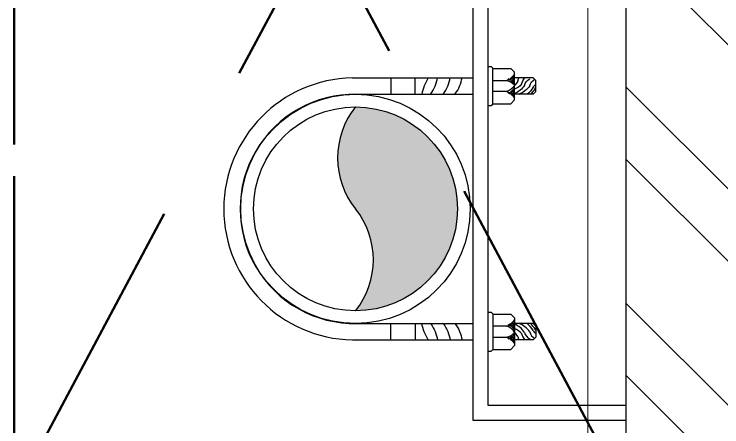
# Model space of a CAD drawing. Header units: inches. Extents: x -190799 to -189704, y -49100 to -46985.
# Drawn here: x -190488.61 to -190474.74, y -47417.53 to -47409.44 of the extents above; entities that cross this region are included whole.
import ezdxf

# ---------------------------------------------------------------- set-up
doc = ezdxf.new("R2010")
doc.units = ezdxf.units.IN
doc.header["$LTSCALE"] = 25
doc.header["$MEASUREMENT"] = 0
doc.linetypes.add('DASHED2', pattern=[0.375, 0.25, -0.125])
doc.layers.get('0').update_dxf_attribs({"lineweight": 0})
for name, color, linetype, lineweight in [('CWS', 180, 'Continuous', 18), ('PLASTER LINE', 1, 'Continuous', 5), ('PP-BEAM', 104, 'DASHED2', 50), ('PP-WALL', 7, 'Continuous', 30), ('sechatch', 8, 'Continuous', 0), ('SH - ANGLE SUPPORT', 7, 'Continuous', 30)]:
    doc.layers.add(name, color=color, linetype=linetype, lineweight=lineweight)
doc.layers.add('SH- WWP', color=92, linetype='Continuous')

# ---------------------------------------------------------------- blocks, each defined once
blk = doc.blocks.new('*X19')
at = {"color": 0}
for p, q in [((113.7279130090329, 341.4162965511011), (114.3176786467903, 342.0060621888587)), ((113.6040440224238, 341.4692042597887), (113.7240518539459, 341.5892120913109)), ((113.8423566890578, 341.3539635358294), (114.318169125598, 341.8297759723697)), ((113.9481308900426, 341.2829610415177), (114.3186596044057, 341.6534897558808)), ((114.0456951115147, 341.2037485676931), (114.3191500832134, 341.4772035393918)), ((114.1352787081868, 341.1165554690687), (114.3196405620211, 341.3009173229029)), ((114.2169109186877, 341.0214109842728), (114.3201310408288, 341.1246311064139)), ((114.2904245531791, 340.9181479234677), (114.3206215196365, 340.948344889925))]:
    blk.add_line(p, q, dxfattribs=at)
blk = doc.blocks.new('wwp')
at = {"layer": 'SH- WWP', "lineweight": 30}
h = blk.add_hatch(color=256, dxfattribs=at)
edge = h.paths.add_edge_path()
edge.add_ellipse((-188963.3754563629, -47122.30950436633), major_axis=(1.131884257421873, -1.131884257421873), ratio=1, start_angle=96.33861705337148, end_angle=173.6613829472612, ccw=False)
edge.add_ellipse((-188964.3754563629, -47121.05957479056), major_axis=(-1.414213562374951, -1.414213562374951), ratio=0.9999999999973742, start_angle=-44.99999999948568, end_angle=134.9999999993352, ccw=False)
edge.add_ellipse((-188965.3754563629, -47119.80964521479), major_axis=(-1.131884257421873, -1.131884257421873), ratio=1, start_angle=6.338617053256482, end_angle=83.6613829472612)
at = {"layer": 'SH - ANGLE SUPPORT'}
for p, q in [((-188966.945100589, -47121.00102040143, -967.949206592016), (-188966.9451005889, -47123.36744830938, -967.949206592016)), ((-188961.8058349506, -47121.00102040143, -967.949206592016), (-188961.8058349507, -47123.36744830938, -967.949206592016)), ((-188966.625100589, -47121.0768013093, -967.949206592016), (-188966.625100589, -47123.36744830938, -967.949206592016)), ((-188962.1258349506, -47121.0768013093, -967.949206592016), (-188962.1258349506, -47123.36744830938, -967.949206592016)), ((-188966.9451005889, -47121.7496627559, -967.949206592016), (-188966.625100589, -47121.7496627559, -967.949206592016)), ((-188966.945100589, -47121.7496627559, -967.949206592016), (-188966.625100589, -47121.7496627559, -967.949206592016)), ((-188961.8058349506, -47121.7496627559, -967.949206592016), (-188962.1258349506, -47121.7496627559, -967.949206592016)), ((-188966.6154823462, -47122.23079238151, -967.949206592016), (-188966.9354823462, -47122.23079238151, -967.949206592016)), ((-188966.6154823462, -47122.23079238151, -967.949206592016), (-188966.9354823462, -47122.23079238151, -967.949206592016)), ((-188962.1354531934, -47122.23079238151, -967.949206592016), (-188961.8154531934, -47122.23079238151, -967.949206592016)), ((-188967.1687652276, -47123.66238844802, -967.949206592016), (-188967.1687652276, -47123.72282921278, -967.949206592016)), ((-188966.4014359502, -47123.66238844802, -967.949206592016), (-188966.4014359502, -47123.7228292129, -967.949206592016)), ((-188962.3492697575, -47123.66238844802, -967.949206592016), (-188962.3492697575, -47123.7228292129, -967.949206592016)), ((-188961.5819404802, -47123.66238844802, -967.949206592016), (-188961.5819404802, -47123.72282921278, -967.949206592016)), ((-188967.1687652276, -47123.72282921278, -967.949206592016), (-188967.1360786725, -47123.75551576802, -967.949206592016)), ((-188966.4341225053, -47123.75551576802, -967.949206592016), (-188967.1360786725, -47123.75551576802, -967.949206592016)), ((-188967.1315142996, -47123.76039828241, -967.949206592016), (-188967.1315142996, -47124.10291341733, -967.949206592016)), ((-188966.8928853954, -47123.75551576802, -967.949206592016), (-188966.8928853954, -47124.0257062045, -967.949206592016)), ((-188966.6776344645, -47124.02628598741, -967.949206592016), (-188966.6776344645, -47123.75551576802, -967.949206592016)), ((-188966.4014359502, -47123.7228292129, -967.949206592016), (-188966.4390050198, -47123.76039828241, -967.949206592016)), ((-188966.4390050198, -47123.76039828241, -967.949206592016), (-188966.4390050198, -47124.10291341733, -967.949206592016)), ((-188962.3492697575, -47123.7228292129, -967.949206592016), (-188962.311700688, -47123.76039828241, -967.949206592016)), ((-188962.3165832024, -47123.75551576802, -967.949206592016), (-188961.6146270353, -47123.75551576802, -967.949206592016)), ((-188962.311700688, -47123.76039828241, -967.949206592016), (-188962.311700688, -47124.10291341733, -967.949206592016)), ((-188962.0730712433, -47124.02628598741, -967.949206592016), (-188962.0730712433, -47123.75551576802, -967.949206592016)), ((-188961.8578203124, -47123.75551576802, -967.949206592016), (-188961.8578203124, -47124.0257062045, -967.949206592016)), ((-188961.6191914081, -47123.76039828241, -967.949206592016), (-188961.6191914081, -47124.10291341733, -967.949206592016)), ((-188961.5819404802, -47123.72282921278, -967.949206592016), (-188961.6146270353, -47123.75551576802, -967.949206592016)), ((-188967.1315142996, -47124.10291341733, -967.949206592016), (-188967.0570124436, -47124.1774152733, -967.949206592016)), ((-188966.5135068758, -47124.1774152733, -967.949206592016), (-188967.0570124436, -47124.1774152733, -967.949206592016)), ((-188966.9452596596, -47124.54107463412, -967.949206592016), (-188966.9452596596, -47124.1774152733, -967.949206592016)), ((-188966.6252596597, -47124.54103884092, -967.949206592016), (-188966.6252596597, -47124.1774152733, -967.949206592016)), ((-188966.4390050198, -47124.10291341733, -967.949206592016), (-188966.5135068758, -47124.1774152733, -967.949206592016)), ((-188962.311700688, -47124.10291341733, -967.949206592016), (-188962.237198832, -47124.1774152733, -967.949206592016)), ((-188962.237198832, -47124.1774152733, -967.949206592016), (-188961.6936932641, -47124.1774152733, -967.949206592016)), ((-188962.1254460481, -47124.54103884092, -967.949206592016), (-188962.1254460481, -47124.1774152733, -967.949206592016)), ((-188961.8054460481, -47124.54107463412, -967.949206592016), (-188961.8054460481, -47124.1774152733, -967.949206592016)), ((-188961.6191914081, -47124.10291341733, -967.949206592016), (-188961.6936932641, -47124.1774152733, -967.949206592016)), ((-188966.9452954529, -47124.54103884092, -967.949206592016), (-188966.8926726456, -47124.59366164822, -967.949206592016)), ((-188966.677882467, -47124.59366164822, -967.949206592016), (-188966.8926726456, -47124.59366164822, -967.949206592016)), ((-188966.6252596597, -47124.54103884092, -967.949206592016), (-188966.677882467, -47124.59366164822, -967.949206592016)), ((-188962.1254460481, -47124.54103884092, -967.949206592016), (-188962.0728232407, -47124.59366164822, -967.949206592016)), ((-188962.0728232407, -47124.59366164822, -967.949206592016), (-188961.8580330622, -47124.59366164822, -967.949206592016)), ((-188961.8054102548, -47124.54103884092, -967.949206592016), (-188961.8580330622, -47124.59366164822, -967.949206592016))]:
    blk.add_line(p, q, dxfattribs=at)
at = {"layer": 'SH - ANGLE SUPPORT', "lineweight": 30, "ltscale": 30}
for centre, radius, start, end in [((-188964.3754677697, -47121.04750148591, -967.949206592016), 2.570053173803593, 1.03628795968503, 178.963712040315), ((-188964.3754677698, -47121.04744831231, -967.949206592016), 2.249999999973499, 359.1086964157475, 181.0351236707968)]:
    blk.add_arc(centre, radius, start, end, dxfattribs=at)
at = {"layer": 'SH - ANGLE SUPPORT', "extrusion": (0, 0, -1)}
for centre, major_axis, ratio, start_param, end_param in [((-188966.4053004505, -47123.39469327271, -967.949206592016), (0.7483036439644577, -0.7483036439644576), 0.9999999996438159, 3.391710508017021, 3.722963248071372), ((-188966.4053004506, -47123.39469327271, -967.949206592016), (0.7483036439644577, -0.7483036439644576), 0.9999999996438159, 3.391710507990375, 3.722963248033285), ((-188967.0861160703, -47121.9045271393, -967.949206592016), (0.5499938548614107, -0.5499938548614107), 0.9999999996759106, 0.1632660788664343, 0.609270106273636), ((-188967.0861160703, -47121.9045271393, -967.949206592016), (0.5499938548614107, -0.5499938548614107), 0.9999999996759106, 0.1632660788664343, 0.609270106273636), ((-188966.0770411424, -47123.3116237513, -967.949206592016), (0.6743739490639936, -0.6743739490639933), 0.9999995311078936, 3.304858807710485, 3.314800786631487), ((-188966.0770411425, -47123.3116237513, -967.949206592016), (0.6743739490639936, -0.6743739490639933), 0.9999995311078936, 3.304858807652745, 3.314800786631487), ((-188967.0861160703, -47122.15266536758, -967.949206592016), (0.5499938548614107, -0.5499938548614107), 0.9999999996759106, 0.1632660789402746, 0.609270106273636), ((-188967.0861160703, -47122.15266536758, -967.949206592016), (0.5499938548614107, -0.5499938548614107), 0.9999999996759106, 0.1632660789402746, 0.609270106273636), ((-188966.0770411424, -47123.5597619797, -967.949206592016), (0.6743742929851421, 0.6743742929851421), 0.9999995182274332, 4.875654982009986, 4.885596952081814), ((-188966.0770411425, -47123.5597619797, -967.949206592016), (0.6743742929851421, 0.6743742929851421), 0.9999995182274332, 4.875654981979875, 4.885596952051754), ((-188967.0861160703, -47122.38426073521, -967.949206592016), (0.5499938549968599, 0.5499938549968602), 0.9999999998192924, 1.734062405639007, 2.180066432960775), ((-188967.0861160703, -47122.38426073521, -967.949206592016), (0.5499938549968599, 0.5499938549968602), 0.9999999998192924, 1.734062405639007, 2.180066432960775), ((-188966.0770411424, -47123.79135734731, -967.949206592016), (0.6743742929851421, 0.6743742929851421), 0.9999995182274332, 4.875654982007505, 4.885596952079185), ((-188966.0770411425, -47123.79135734731, -967.949206592016), (0.6743742929851421, 0.6743742929851421), 0.9999995182274332, 4.875654981952245, 4.885596952019065), ((-188962.3223877957, -47123.95354966592, -967.949206592016), (0.1836427452739943, 0.1836427452739944), 0.9999999999368012, 1.061026314357026, 1.819612571944631), ((-188961.8225734794, -47123.95354966592, -967.949206592016), (0.1836427452988981, -0.1836427452988981), 0.9999999997967158, 1.317026384795895, 2.080566339265138), ((-188962.0790531685, -47123.995972259, -967.949206592016), (0.1574100662167231, -0.1574100662167231), 0.9999999999492625, -0.6581166820825466, 0.1674448598593292), ((-188961.6083353435, -47123.95354966592, -967.949206592016), (0.1836427452739944, -0.1836427452739943), 0.9999999999368008, 1.321980081508954, 2.080566339232767), ((-188961.6982802378, -47124.00442618001, -967.949206592016), (0.3174102309503291, 0.3174102309503292), 0.9999999999057578, 2.957247137274627, 3.531377346273586), ((-188961.6964346924, -47124.04949546111, -967.949206592016), (0.2498462547944095, 0.2498462547944096), 0.9999999997529783, 3.071035400084627, 3.556541279245475), ((-188961.6054135555, -47123.80579111862, -967.949206592016), (0.3609602734330845, -0.3609602734330845), 0.9999999985248337, 1.329768372036687, 1.540798847705387), ((-188961.7050588159, -47124.10160628171, -967.949206592016), (0.32020012842279, 0.3202001284227902), 0.9999999999894763, 2.954778906754643, 3.562597790696368), ((-188961.9738431372, -47124.55320004231, -967.949206592016), (0.1705916076887823, 0.1705916076887825), 0.9999999996600238, 5.688778807193481, 6.270402491376283), ((-188961.9155756982, -47124.4793448635, -967.949206592016), (0.1705916076496874, 0.1705916076496874), 0.999999999760294, 5.688778807289975, 5.971833700054205), ((-188961.7277062596, -47124.10509882719, -967.949206592016), (0.3609602731301515, -0.3609602731301514), 0.9999999993591624, 1.329768371843753, 1.678717008352351), ((-188961.7510131687, -47124.14397014401, -967.949206592016), (0.3609602733034912, -0.3609602733034912), 0.9999999989039782, 1.329768371948801, 1.608853964533869), ((-188962.0036871641, -47124.66133378452, -967.949206592016), (0.1348098848379323, -0.1348098848379323), 0.9999999999832394, 4.157022774693521, 5.034816392605128), ((-188961.9955769743, -47124.55970017021, -967.949206592016), (0.1344147606365146, 0.1344147606365146), 0.999999999943205, 5.728383429126805, 6.607487426836458), ((-188962.0611753114, -47124.81752388892, -967.949206592016), (0.1705916081115296, -0.1705916081115296), 0.999999998305713, 4.117982481418323, 4.309006795710234), ((-188962.0259988087, -47124.63553641643, -967.949206592016), (0.0704988428573968, 0.0704988428573968), 0.9999999987001688, 5.845023447041205, 6.635131607456239)]:
    blk.add_ellipse(centre, major_axis=major_axis, ratio=ratio, start_param=start_param, end_param=end_param, dxfattribs=at)
at = {"layer": 'SH - ANGLE SUPPORT'}
for centre, major_axis, ratio, start_param, end_param in [((-188962.345635089, -47123.39469327271, -967.949206592016), (-0.7483036439644577, -0.7483036439644576), 0.9999999996438159, 3.391710508020425, 3.722963248078924), ((-188962.6738943971, -47123.3116237513, -967.949206592016), (-0.6743739490639936, -0.6743739490639933), 0.9999995311078936, 3.304858807697911, 3.314800786619087), ((-188961.6648194693, -47121.9045271393, -967.949206592016), (-0.5499938548614107, -0.5499938548614107), 0.9999999996759106, 0.1632660789033545, 0.6092701062675655), ((-188962.6738943971, -47123.5597619797, -967.949206592016), (-0.6743742929851421, 0.6743742929851421), 0.9999995182274332, 4.875654981909734, 4.885596952026206), ((-188961.6648194693, -47122.15266536758, -967.949206592016), (-0.5499938548614107, -0.5499938548614107), 0.9999999996759106, 0.1632660789033545, 0.609270106273636), ((-188962.6738943971, -47123.79135734731, -967.949206592016), (-0.6743742929851421, 0.6743742929851421), 0.9999995182274332, 4.875654981904773, 4.885596952026206), ((-188961.6648194693, -47122.38426073521, -967.949206592016), (-0.5499938549968599, 0.5499938549968602), 0.9999999998192924, 1.734062405642048, 2.18006643292402), ((-188967.1423703642, -47123.95354966592, -967.949206592016), (-0.1836427452739944, -0.1836427452739943), 0.9999999999368008, 1.321980081508954, 2.080566339232767), ((-188966.6716525393, -47123.995972259, -967.949206592016), (-0.1574100662167231, -0.1574100662167231), 0.9999999999492625, -0.6581166819626016, 0.1674448601924983), ((-188966.9281322283, -47123.95354966592, -967.949206592016), (-0.1836427452988981, -0.1836427452988981), 0.9999999997967158, 1.31702638456285, 2.080566339341388), ((-188966.4283179121, -47123.95354966592, -967.949206592016), (-0.1836427452739943, 0.1836427452739944), 0.9999999999368012, 1.061026314264988, 1.819612572026533), ((-188967.1452921522, -47123.80579111862, -967.949206592016), (-0.3609602734330845, -0.3609602734330845), 0.9999999985248337, 1.329768371967712, 1.540798847705387), ((-188967.0542710154, -47124.04949546111, -967.949206592016), (-0.2498462547944095, 0.2498462547944096), 0.9999999997529783, 3.07103540007882, 3.556541279278682), ((-188967.05242547, -47124.00442618001, -967.949206592016), (-0.3174102309503291, 0.3174102309503292), 0.9999999999057578, 2.957247137274627, 3.531377346261267), ((-188966.8351300095, -47124.4793448635, -967.949206592016), (-0.1705916076496874, 0.1705916076496874), 0.999999999760294, 5.688778807306168, 5.971833700054205), ((-188966.7768625706, -47124.55320004231, -967.949206592016), (-0.1705916076887824, 0.1705916076887824), 0.9999999996600238, 5.688778807161095, 6.270402491256428), ((-188967.0456468918, -47124.10160628171, -967.949206592016), (-0.32020012842279, 0.3202001284227902), 0.9999999999894763, 2.954778906754643, 3.562597790826818), ((-188966.7551287335, -47124.55970017021, -967.949206592016), (-0.1344147606365146, 0.1344147606365146), 0.999999999943205, 5.728383428940758, 6.607487426932795), ((-188966.7470185436, -47124.66133378452, -967.949206592016), (-0.1348098848379323, -0.1348098848379323), 0.9999999999832394, 4.157022774644297, 5.034816392267177), ((-188967.0229994481, -47124.10509882719, -967.949206592016), (-0.3609602731301515, -0.3609602731301514), 0.9999999993591624, 1.329768371829679, 1.678717008386833), ((-188966.9996925391, -47124.14397014401, -967.949206592016), (-0.3609602733034912, -0.3609602733034912), 0.9999999989039782, 1.329768372004166, 1.608853964503214), ((-188966.724706899, -47124.63553641643, -967.949206592016), (-0.0704988428573968, 0.0704988428573968), 0.9999999987001688, 5.845023447041205, 6.635131607442305), ((-188966.6895303963, -47124.81752388892, -967.949206592016), (-0.1705916081115296, -0.1705916081115296), 0.999999998305713, 4.117982481585826, 4.309006795868541)]:
    blk.add_ellipse(centre, major_axis=major_axis, ratio=ratio, start_param=start_param, end_param=end_param, dxfattribs=at)
at = {"layer": 'SH- WWP', "lineweight": 30}
for radius in [2.25, 2]:
    blk.add_circle((-188964.3754563629, -47121.05957479056, -967.949206592016), radius, dxfattribs=at)
for centre, start, end in [((-188963.3754563629, -47122.30950436633, -967.949206592016), 51.33861705367175, 128.6613829463282), ((-188965.3754563629, -47119.80964521479, -967.949206592016), 231.3386170536718, 308.6613829463283)]:
    blk.add_arc(centre, 1.600726067880088, start, end, dxfattribs=at)
at = {"layer": 'SH - ANGLE SUPPORT', "extrusion": (0, 0, -1)}
for p, xscale, yscale, zscale, rotation in [((188903.3122304656, -47102.88462784322, 967.949206592016), 0.1862546400225255, 0.1862546400225255, -0.1862546400003328, 270), ((188903.0444702547, -47102.8852076261, 967.949206592016), 0.1862546400225255, 0.1862546400225255, -0.1862546400003328, 270), ((189025.706235453, -47102.8852076261, 967.949206592016), -0.1862546400225255, 0.1862546399643179, -0.1862546400225255, 89.99999999999997), ((189025.4384752421, -47102.88462784322, 967.949206592016), -0.1862546400225255, 0.1862546399643179, -0.1862546400225255, 89.99999999999997)]:
    blk.add_blockref('*X19', p, dxfattribs=dict(at, xscale=xscale, yscale=yscale, zscale=zscale, rotation=rotation))

msp = doc.modelspace()

# ---------------------------------------------------------------- hatches: boundary and pattern name
at = {"layer": 'sechatch', "ltscale": 30}
h = msp.add_hatch(dxfattribs=at)
h.set_pattern_fill('ANSI32,_O', color=256, scale=8, angle=270)
h.set_pattern_definition([(314.9999999999999, (-190288.2656052027, -47628.91927916378), (2.121320343559643, 2.121320343559641), []), (314.9999999999999, (-190288.2656052027, -47630.33349272377), (2.121320343559643, 2.121320343559641), [])])
h.paths.add_polyline_path([(-190284.610429467, -47625.86745093932), (-190293.610429467, -47625.86745093932), (-190293.6104294669, -47630.36745093932), (-190284.610429467, -47630.36745093932)])
h.paths.add_polyline_path([(-190284.610429467, -47630.36745093932), (-190293.6104294669, -47630.36745093932), (-190293.6104294669, -47634.86745093929), (-190284.610429467, -47634.86745093929)])
h.paths.add_polyline_path([(-190260.610429467, -47396.36745093932), (-190265.110429467, -47396.36745093932), (-190265.110429467, -47448.46450380797), (-190260.610429467, -47448.46450380797), (-190260.610429467, -47433.86745093935), (-190250.1104294668, -47433.86745093935), (-190250.1104294668, -47424.86745093936), (-190260.610429467, -47424.86745093936)])
h.paths.add_polyline_path([(-190260.610429467, -47448.46450380797), (-190265.110429467, -47448.46450380797), (-190265.110429467, -47465.36745093932), (-190269.610429467, -47465.36745093932), (-190269.610429467, -47469.86745093932), (-190265.110429467, -47469.86745093932), (-190265.110429467, -47625.86745093932), (-190260.610429467, -47625.86745093932)])
h.paths.add_polyline_path([(-190406.1104294669, -47372.36745093933), (-190488.610429467, -47372.36745093933), (-190488.610429467, -47396.36745093932), (-190476.610429467, -47396.3674509393), (-190476.610429467, -47418.86745093933), (-190497.6104294669, -47418.86745093933), (-190497.6104294669, -47423.36745093932), (-190488.6104294669, -47423.36745093932), (-190472.110429467, -47423.36745093932), (-190472.110429467, -47381.36745093932), (-190406.110429467, -47381.36745093932)])
h.paths.add_polyline_path([(-190401.610429467, -47465.36745093938), (-190401.610429467, -47469.86745093939), (-190269.610429467, -47469.86745093932), (-190269.610429467, -47465.36745093932), (-190361.1104294669, -47465.36745093932), (-190361.1104294669, -47462.36745093932), (-190365.6104294669, -47462.36745093932), (-190365.610429467, -47465.36745093932)])
h.paths.add_polyline_path([(-190365.6104294669, -47423.36745093933), (-190361.110429467, -47423.36745093932), (-190361.110429467, -47381.36745093935), (-190272.610429467, -47381.36745093935), (-190272.610429467, -47372.36745093933), (-190370.1104294669, -47372.36745093933), (-190370.1104294669, -47381.36745093935), (-190365.6104294669, -47381.36745093935)])

# ---------------------------------------------------------------- linework, layer by layer
at = {"layer": 'PLASTER LINE', "ltscale": 30}
msp.add_line((-190477.360429467, -47418.11745093933), (-190477.360429467, -47397.11745093932), dxfattribs=at)
at = {"layer": 'PP-BEAM'}
for p, q in [((-190488.6104294668, -48468.86745093921), (-190488.6104294668, -47372.36745093913)), ((-190488.6104294669, -47396.36745093913), (-190488.6104294669, -47418.86745093913)), ((-190488.6104294669, -47418.86745093913), (-190476.610429467, -47396.36745093911)), ((-190488.6104294669, -47396.36745093913), (-190476.610429467, -47418.86745093913))]:
    msp.add_line(p, q, dxfattribs=at)
at = {"layer": 'PP-WALL', "ltscale": 10}
msp.add_line((-190476.610429467, -47418.86745093933), (-190476.610429467, -47396.3674509393), dxfattribs=at)
at = {"layer": 'SH - ANGLE SUPPORT'}
for points in [[(-190476.6110243102, -47417.41302064918), (-190479.6104399483, -47417.41301915546), (-190479.6104399483, -47396.36762990577), (-190476.610429467, -47396.36745093911)], [(-190476.6110241633, -47417.11808051061), (-190479.3154998096, -47417.11807916367), (-190479.3154998096, -47396.66255245017), (-190476.6104118722, -47396.66239107717)]]:
    msp.add_lwpolyline(points, dxfattribs=at)

# ---------------------------------------------------------------- block references
at = {"layer": 'CWS', "ltscale": 30, "rotation": 90}
msp.add_blockref('wwp', (-237602.9778266581, 141551.1170939579, 967.949206592016), dxfattribs=at)

doc.saveas('drawing.dxf')
